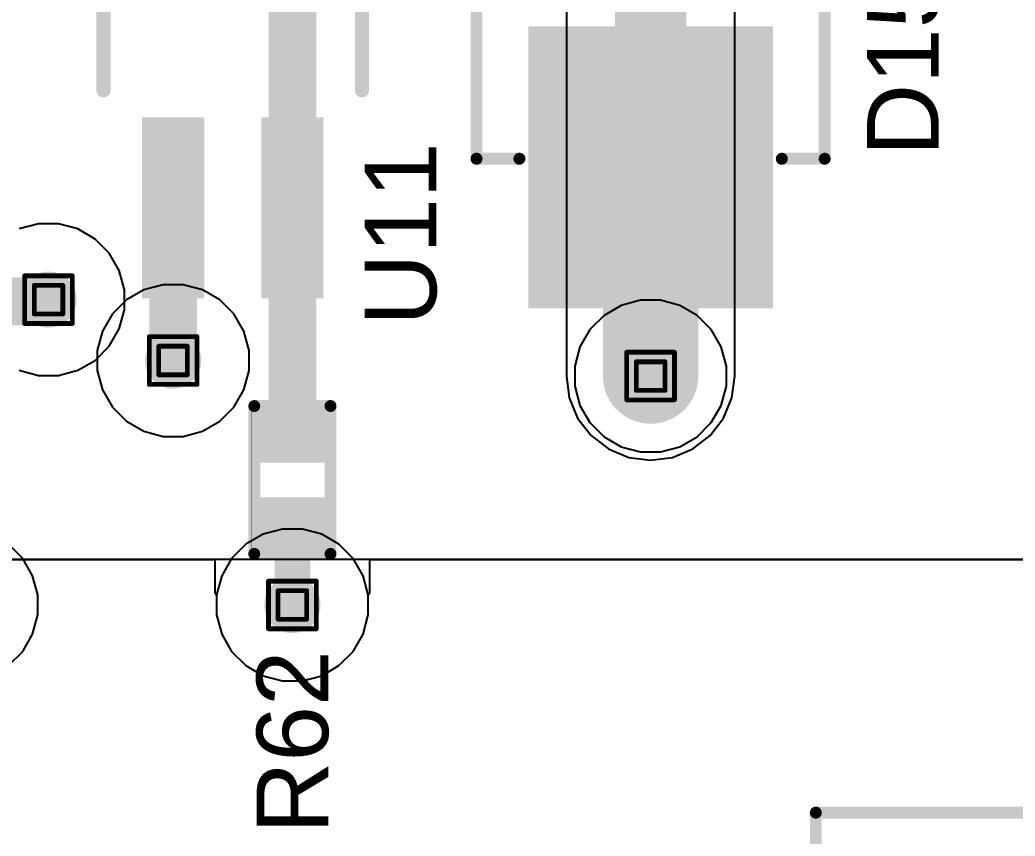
# Model space of a CAD drawing. Header units: inches. Extents: x -5 to 230, y -4 to 159.
# Drawn here: x 6.49 to 17.09, y 44.55 to 53.25 of the extents above; entities that cross this region are included whole.
import ezdxf

# ---------------------------------------------------------------- set-up
doc = ezdxf.new("R2010")
doc.units = ezdxf.units.IN
for name, color, linetype in [('Bottom Layer', 5, 'Continuous'), ('Drill Drawing', 1, 'Continuous'), ('Layer 1', 16, 'Continuous'), ('Layer 2', 76, 'Continuous'), ('Top Layer', 1, 'Continuous'), ('Top Overlay', 2, 'Continuous'), ('Top Paste', 8, 'Continuous'), ('Top Solder', 216, 'Continuous'), ('Via Holes', 16, 'Continuous')]:
    doc.layers.add(name, color=color, linetype=linetype)
doc.styles.add('Arial', font='', dxfattribs={"height": 0.2})
doc.styles.get('Arial').set_extended_font_data('Arial')

# ---------------------------------------------------------------- blocks, each defined once
blk = doc.blocks.new('SOIC_4_175____65')
at = {"layer": 'Top Layer'}
for points in [[(-2.31, 0.915), (-2.31, 0.355), (-4.137, 0.355), (-4.137, 0.915)], [(4.137, 0.915), (4.137, 0.355), (2.31, 0.355), (2.31, 0.915)], [(-2.31, -0.355), (-2.31, -0.915), (-4.137, -0.915), (-4.137, -0.355)], [(4.137, -0.355), (4.137, -0.915), (2.31, -0.915), (2.31, -0.355)]]:
    blk.add_hatch(color=1, dxfattribs=at).paths.add_polyline_path(points)
at = {"layer": 'Top Paste'}
for points in [[(-2.31, 0.915), (-2.31, 0.355), (-4.137, 0.355), (-4.137, 0.915)], [(4.137, 0.915), (4.137, 0.355), (2.31, 0.355), (2.31, 0.915)], [(-2.31, -0.355), (-2.31, -0.915), (-4.137, -0.915), (-4.137, -0.355)], [(4.137, -0.355), (4.137, -0.915), (2.31, -0.915), (2.31, -0.355)]]:
    blk.add_hatch(color=8, dxfattribs=at).paths.add_polyline_path(points)
at = {"layer": 'Top Solder'}
for points in [[(-2.259, 0.966), (-2.259, 0.304), (-4.188, 0.304), (-4.188, 0.966)], [(4.188, 0.966), (4.188, 0.304), (2.259, 0.304), (2.259, 0.966)], [(-2.259, -0.304), (-2.259, -0.966), (-4.188, -0.966), (-4.188, -0.304)], [(4.188, -0.304), (4.188, -0.966), (2.259, -0.966), (2.259, -0.304)]]:
    blk.add_hatch(color=216, dxfattribs=at).paths.add_polyline_path(points)
at = {"layer": 'Top Overlay'}
for points in [[(1.971, 1.376, 0.152, 0.152, 0), (-1.971, 1.376, 0.152, 0.152, 0)], [(-4.341, 0.66, 0.254, 0.254, 0), (-4.468, 0.787, 0.254, 0.254, 0)], [(-4.468, 0.533, 0.254, 0.254, 0), (-4.468, 0.787, 0.254, 0.254, 0)], [(-4.468, 0.533, 0.254, 0.254, 0), (-4.341, 0.66, 0.254, 0.254, 0)], [(1.971, -1.376, 0.152, 0.152, 0), (-1.971, -1.376, 0.152, 0.152, 0)]]:
    blk.add_lwpolyline(points, format="xyseb", dxfattribs=at)
for points in [[(-2.009, 1.376, 0.0762, 0.0762, 1), (-1.933, 1.376, 0.0762, 0.0762, 1)], [(1.933, 1.376, 0.0762, 0.0762, 1), (2.009, 1.376, 0.0762, 0.0762, 1)], [(-4.532, 0.787, 0.127, 0.127, 1), (-4.405, 0.787, 0.127, 0.127, 1)], [(-4.532, 0.787, 0.127, 0.127, 1), (-4.405, 0.787, 0.127, 0.127, 1)], [(-4.405, 0.66, 0.127, 0.127, 1), (-4.278, 0.66, 0.127, 0.127, 1)], [(-4.405, 0.66, 0.127, 0.127, 1), (-4.278, 0.66, 0.127, 0.127, 1)], [(-4.532, 0.533, 0.127, 0.127, 1), (-4.405, 0.533, 0.127, 0.127, 1)], [(-4.532, 0.533, 0.127, 0.127, 1), (-4.405, 0.533, 0.127, 0.127, 1)], [(-2.009, -1.376, 0.0762, 0.0762, 1), (-1.933, -1.376, 0.0762, 0.0762, 1)], [(1.933, -1.376, 0.0762, 0.0762, 1), (2.009, -1.376, 0.0762, 0.0762, 1)]]:
    blk.add_lwpolyline(points, format="xyseb", close=True, dxfattribs=at)
blk = doc.blocks.new('R___0402_118')
at = {"layer": 'Top Layer'}
for points in [[(-0.699, -0.318), (-0.699, 0.317), (-0.241, 0.317), (-0.241, -0.318)], [(0.241, -0.318), (0.241, 0.317), (0.699, 0.317), (0.699, -0.318)]]:
    blk.add_hatch(color=1, dxfattribs=at).paths.add_polyline_path(points)
at = {"layer": 'Top Paste'}
for points in [[(-0.699, -0.318), (-0.699, 0.317), (-0.241, 0.317), (-0.241, -0.318)], [(0.241, -0.318), (0.241, 0.317), (0.699, 0.317), (0.699, -0.318)]]:
    blk.add_hatch(color=8, dxfattribs=at).paths.add_polyline_path(points)
at = {"layer": 'Top Solder'}
for points in [[(-0.754, -0.373), (-0.754, 0.373), (-0.186, 0.373), (-0.186, -0.373)], [(0.186, -0.373), (0.186, 0.373), (0.754, 0.373), (0.754, -0.373)]]:
    blk.add_hatch(color=216, dxfattribs=at).paths.add_polyline_path(points)
at = {"layer": 'Top Overlay'}
for points in [[(0.787, 0.406, 0.127, 0.127, 0), (-0.787, 0.406, 0.127, 0.127, 0)], [(-0.787, -0.406, 0.127, 0.127, 0), (-0.787, 0.406, 0.127, 0.127, 0)], [(0.787, -0.406, 0.127, 0.127, 0), (0.787, 0.406, 0.127, 0.127, 0)], [(0.787, -0.406, 0.127, 0.127, 0), (-0.787, -0.406, 0.127, 0.127, 0)], [(0.813, -0.432, 0.00323, 0.00323, 0), (-0.813, -0.432, 0.00323, 0.00323, 0)]]:
    blk.add_lwpolyline(points, format="xyseb", dxfattribs=at)
for points in [[(-0.819, 0.406, 0.0635, 0.0635, 1), (-0.756, 0.406, 0.0635, 0.0635, 1)], [(-0.819, 0.406, 0.0635, 0.0635, 1), (-0.756, 0.406, 0.0635, 0.0635, 1)], [(0.756, 0.406, 0.0635, 0.0635, 1), (0.819, 0.406, 0.0635, 0.0635, 1)], [(0.756, 0.406, 0.0635, 0.0635, 1), (0.819, 0.406, 0.0635, 0.0635, 1)], [(-0.819, -0.406, 0.0635, 0.0635, 1), (-0.756, -0.406, 0.0635, 0.0635, 1)], [(-0.819, -0.406, 0.0635, 0.0635, 1), (-0.756, -0.406, 0.0635, 0.0635, 1)], [(0.756, -0.406, 0.0635, 0.0635, 1), (0.819, -0.406, 0.0635, 0.0635, 1)], [(0.756, -0.406, 0.0635, 0.0635, 1), (0.819, -0.406, 0.0635, 0.0635, 1)], [(-0.814, -0.432, 0.00161, 0.00161, 1), (-0.812, -0.432, 0.00161, 0.00161, 1)], [(0.812, -0.432, 0.00161, 0.00161, 1), (0.814, -0.432, 0.00161, 0.00161, 1)]]:
    blk.add_lwpolyline(points, format="xyseb", close=True, dxfattribs=at)
blk = doc.blocks.new('SMB__206')
at = {"layer": 'Top Layer'}
for points in [[(-3.7, -1.2), (-3.7, 1.2), (-0.9, 1.2), (-0.9, -1.2)], [(0.9, -1.2), (0.9, 1.2), (3.7, 1.2), (3.7, -1.2)]]:
    blk.add_hatch(color=1, dxfattribs=at).paths.add_polyline_path(points)
at = {"layer": 'Top Overlay'}
for points in [[(2.59, 1.245), (4.826, 1.245), (4.826, 1.905), (2.59, 1.905)], [(3.733, -1.651), (4.826, -1.651), (4.826, 1.346), (3.733, 1.346)], [(2.59, -1.905), (4.826, -1.905), (4.826, -1.245), (2.59, -1.245)]]:
    blk.add_hatch(color=2, dxfattribs=at).paths.add_polyline_path(points)
at = {"layer": 'Top Paste'}
for points in [[(-3.7, -1.2), (-3.7, 1.2), (-0.9, 1.2), (-0.9, -1.2)], [(0.9, -1.2), (0.9, 1.2), (3.7, 1.2), (3.7, -1.2)]]:
    blk.add_hatch(color=8, dxfattribs=at).paths.add_polyline_path(points)
at = {"layer": 'Top Solder'}
for points in [[(-3.802, -1.302), (-3.802, 1.302), (-0.798, 1.302), (-0.798, -1.302)], [(0.798, -1.302), (0.798, 1.302), (3.802, 1.302), (3.802, -1.302)]]:
    blk.add_hatch(color=216, dxfattribs=at).paths.add_polyline_path(points)
at = {"layer": 'Top Overlay'}
for points in [[(-2.21, 1.854, 0.127, 0.127, 0), (-2.21, 1.397, 0.127, 0.127, 0)], [(-2.21, 1.854, 0.127, 0.127, 0), (2.591, 1.854, 0.127, 0.127, 0)], [(-2.21, -1.397, 0.127, 0.127, 0), (-2.21, -1.854, 0.127, 0.127, 0)], [(-2.21, -1.854, 0.127, 0.127, 0), (2.591, -1.854, 0.127, 0.127, 0)]]:
    blk.add_lwpolyline(points, format="xyseb", dxfattribs=at)
for points in [[(-2.242, 1.854, 0.0635, 0.0635, 1), (-2.178, 1.854, 0.0635, 0.0635, 1)], [(-2.242, 1.854, 0.0635, 0.0635, 1), (-2.178, 1.854, 0.0635, 0.0635, 1)], [(2.559, 1.854, 0.0635, 0.0635, 1), (2.623, 1.854, 0.0635, 0.0635, 1)], [(-2.242, 1.397, 0.0635, 0.0635, 1), (-2.178, 1.397, 0.0635, 0.0635, 1)], [(-2.242, -1.397, 0.0635, 0.0635, 1), (-2.178, -1.397, 0.0635, 0.0635, 1)], [(-2.242, -1.854, 0.0635, 0.0635, 1), (-2.178, -1.854, 0.0635, 0.0635, 1)], [(-2.242, -1.854, 0.0635, 0.0635, 1), (-2.178, -1.854, 0.0635, 0.0635, 1)], [(2.559, -1.854, 0.0635, 0.0635, 1), (2.623, -1.854, 0.0635, 0.0635, 1)]]:
    blk.add_lwpolyline(points, format="xyseb", close=True, dxfattribs=at)

msp = doc.modelspace()

# ---------------------------------------------------------------- hatches: boundary and pattern name
at = {"layer": 'Bottom Layer'}
h = msp.add_hatch(color=5, dxfattribs=at)
edge = h.paths.add_edge_path()
edge.add_arc((6.792, 50.268), 0.3, 0, 360)
h = msp.add_hatch(color=5, dxfattribs=at)
edge = h.paths.add_edge_path()
edge.add_arc((8.119, 49.619), 0.3, 0, 360)
h = msp.add_hatch(color=5, dxfattribs=at)
edge = h.paths.add_edge_path()
edge.add_arc((13.204, 49.454), 0.3, 0, 360)
h = msp.add_hatch(color=5, dxfattribs=at)
edge = h.paths.add_edge_path()
edge.add_arc((9.389, 47.015), 0.3, 0, 360)
at = {"layer": 'Layer 1'}
h = msp.add_hatch(color=16, dxfattribs=at)
edge = h.paths.add_edge_path()
edge.add_arc((6.792, 50.268), 0.3, 0, 360)
h = msp.add_hatch(color=16, dxfattribs=at)
edge = h.paths.add_edge_path()
edge.add_arc((8.119, 49.619), 0.3, 0, 360)
h = msp.add_hatch(color=16, dxfattribs=at)
edge = h.paths.add_edge_path()
edge.add_arc((13.204, 49.454), 0.3, 0, 360)
h = msp.add_hatch(color=16, dxfattribs=at)
edge = h.paths.add_edge_path()
edge.add_arc((9.389, 47.015), 0.3, 0, 360)
at = {"layer": 'Layer 2'}
h = msp.add_hatch(color=76, dxfattribs=at)
edge = h.paths.add_edge_path()
edge.add_arc((6.792, 50.268), 0.3, 0, 360)
h = msp.add_hatch(color=76, dxfattribs=at)
edge = h.paths.add_edge_path()
edge.add_arc((8.119, 49.619), 0.3, 0, 360)
h = msp.add_hatch(color=76, dxfattribs=at)
edge = h.paths.add_edge_path()
edge.add_arc((13.204, 49.454), 0.3, 0, 360)
h = msp.add_hatch(color=76, dxfattribs=at)
edge = h.paths.add_edge_path()
edge.add_arc((9.389, 47.015), 0.3, 0, 360)
at = {"layer": 'Top Layer'}
h = msp.add_hatch(color=1, dxfattribs=at)
edge = h.paths.add_edge_path()
edge.add_arc((6.792, 50.268), 0.3, 0, 360)
h = msp.add_hatch(color=1, dxfattribs=at)
edge = h.paths.add_edge_path()
edge.add_arc((8.119, 49.619), 0.3, 0, 360)
h = msp.add_hatch(color=1, dxfattribs=at)
edge = h.paths.add_edge_path()
edge.add_arc((13.204, 49.454), 0.3, 0, 360)
h = msp.add_hatch(color=1, dxfattribs=at)
edge = h.paths.add_edge_path()
edge.add_arc((9.389, 47.015), 0.3, 0, 360)
at = {"layer": 'Via Holes'}
h = msp.add_hatch(color=7, dxfattribs=at)
edge = h.paths.add_edge_path()
edge.add_arc((6.792, 50.268), 0.15, 0, 360)
h = msp.add_hatch(color=7, dxfattribs=at)
edge = h.paths.add_edge_path()
edge.add_arc((8.119, 49.619), 0.15, 0, 360)
h = msp.add_hatch(color=7, dxfattribs=at)
edge = h.paths.add_edge_path()
edge.add_arc((13.204, 49.454), 0.15, 0, 360)
h = msp.add_hatch(color=7, dxfattribs=at)
edge = h.paths.add_edge_path()
edge.add_arc((9.389, 47.015), 0.15, 0, 360)

# ---------------------------------------------------------------- linework, layer by layer
at = {"layer": 'Bottom Layer'}
for p, q in [((12.307, 64.876), (12.307, 49.454)), ((14.1, 49.454), (14.1, 64.876)), ((6.686, 51.076), (6.48, 51.021)), ((6.898, 51.076), (6.686, 51.076)), ((7.104, 51.021), (6.898, 51.076)), ((7.288, 50.914), (7.104, 51.021)), ((7.439, 50.764), (7.288, 50.914)), ((7.545, 50.58), (7.439, 50.764)), ((7.6, 50.374), (7.545, 50.58)), ((7.6, 50.161), (7.6, 50.374)), ((7.545, 49.956), (7.6, 50.161)), ((7.439, 49.772), (7.545, 49.956)), ((7.288, 49.621), (7.439, 49.772)), ((7.104, 49.515), (7.288, 49.621)), ((6.48, 49.515), (6.686, 49.46)), ((6.898, 49.46), (7.104, 49.515)), ((6.686, 49.46), (6.898, 49.46)), ((12.307, 49.454), (12.338, 49.222)), ((14.07, 49.222), (14.1, 49.454)), ((12.338, 49.222), (12.427, 49.005)), ((13.98, 49.005), (14.07, 49.222)), ((12.427, 49.005), (12.57, 48.82)), ((13.838, 48.82), (13.98, 49.005)), ((12.57, 48.82), (12.755, 48.677)), ((13.652, 48.677), (13.838, 48.82)), ((12.755, 48.677), (12.972, 48.588)), ((13.436, 48.588), (13.652, 48.677)), ((12.972, 48.588), (13.204, 48.557)), ((13.204, 48.557), (13.436, 48.588)), ((9.283, 47.823), (9.077, 47.768)), ((9.495, 47.823), (9.283, 47.823)), ((9.701, 47.768), (9.495, 47.823)), ((9.077, 47.768), (8.893, 47.662)), ((9.885, 47.662), (9.701, 47.768)), ((8.893, 47.662), (8.742, 47.512)), ((10.035, 47.512), (9.885, 47.662)), ((8.742, 47.512), (8.636, 47.327)), ((10.142, 47.327), (10.035, 47.512)), ((8.636, 47.327), (8.581, 47.122)), ((10.197, 47.122), (10.142, 47.327)), ((8.581, 47.122), (8.581, 46.909)), ((10.197, 46.909), (10.197, 47.122)), ((8.581, 46.909), (8.636, 46.704)), ((10.142, 46.704), (10.197, 46.909)), ((8.636, 46.704), (8.742, 46.519)), ((10.035, 46.519), (10.142, 46.704)), ((8.742, 46.519), (8.893, 46.369)), ((9.885, 46.369), (10.035, 46.519)), ((8.893, 46.369), (9.077, 46.262)), ((9.701, 46.262), (9.885, 46.369)), ((9.077, 46.262), (9.283, 46.207)), ((9.495, 46.207), (9.701, 46.262)), ((9.283, 46.207), (9.495, 46.207))]:
    msp.add_line(p, q, dxfattribs=at)
msp.add_lwpolyline([(13.204, 49.454, 0.762, 0.762, 0), (13.204, 64.876, 0.762, 0.762, 0)], format="xyseb", dxfattribs=at)
msp.add_lwpolyline([(13.013, 49.454, 0.381, 0.381, 1), (13.394, 49.454, 0.381, 0.381, 1)], format="xyseb", close=True, dxfattribs=at)
at = {"layer": 'Drill Drawing'}
for points in [[(6.538, 50.522, 0.0508, 0.0508, 0), (7.046, 50.522, 0.0508, 0.0508, 0)], [(6.538, 50.014, 0.0508, 0.0508, 0), (6.538, 50.522, 0.0508, 0.0508, 0)], [(7.046, 50.014, 0.0508, 0.0508, 0), (7.046, 50.522, 0.0508, 0.0508, 0)], [(6.64, 50.42, 0.0508, 0.0508, 0), (6.944, 50.42, 0.0508, 0.0508, 0)], [(6.64, 50.115, 0.0508, 0.0508, 0), (6.64, 50.42, 0.0508, 0.0508, 0)], [(6.944, 50.115, 0.0508, 0.0508, 0), (6.944, 50.42, 0.0508, 0.0508, 0)], [(6.64, 50.115, 0.0508, 0.0508, 0), (6.944, 50.115, 0.0508, 0.0508, 0)], [(6.538, 50.014, 0.0508, 0.0508, 0), (7.046, 50.014, 0.0508, 0.0508, 0)], [(7.865, 49.873, 0.0508, 0.0508, 0), (8.373, 49.873, 0.0508, 0.0508, 0)], [(7.865, 49.365, 0.0508, 0.0508, 0), (7.865, 49.873, 0.0508, 0.0508, 0)], [(8.373, 49.365, 0.0508, 0.0508, 0), (8.373, 49.873, 0.0508, 0.0508, 0)], [(7.966, 49.772, 0.0508, 0.0508, 0), (8.271, 49.772, 0.0508, 0.0508, 0)], [(7.966, 49.467, 0.0508, 0.0508, 0), (7.966, 49.772, 0.0508, 0.0508, 0)], [(8.271, 49.467, 0.0508, 0.0508, 0), (8.271, 49.772, 0.0508, 0.0508, 0)], [(12.95, 49.708, 0.0508, 0.0508, 0), (13.458, 49.708, 0.0508, 0.0508, 0)], [(12.95, 49.2, 0.0508, 0.0508, 0), (12.95, 49.708, 0.0508, 0.0508, 0)], [(13.458, 49.2, 0.0508, 0.0508, 0), (13.458, 49.708, 0.0508, 0.0508, 0)], [(13.051, 49.606, 0.0508, 0.0508, 0), (13.356, 49.606, 0.0508, 0.0508, 0)], [(13.051, 49.301, 0.0508, 0.0508, 0), (13.051, 49.606, 0.0508, 0.0508, 0)], [(13.356, 49.301, 0.0508, 0.0508, 0), (13.356, 49.606, 0.0508, 0.0508, 0)], [(7.865, 49.365, 0.0508, 0.0508, 0), (8.373, 49.365, 0.0508, 0.0508, 0)], [(7.966, 49.467, 0.0508, 0.0508, 0), (8.271, 49.467, 0.0508, 0.0508, 0)], [(13.051, 49.301, 0.0508, 0.0508, 0), (13.356, 49.301, 0.0508, 0.0508, 0)], [(12.95, 49.2, 0.0508, 0.0508, 0), (13.458, 49.2, 0.0508, 0.0508, 0)], [(9.135, 47.269, 0.0508, 0.0508, 0), (9.643, 47.269, 0.0508, 0.0508, 0)], [(9.135, 46.761, 0.0508, 0.0508, 0), (9.135, 47.269, 0.0508, 0.0508, 0)], [(9.643, 46.761, 0.0508, 0.0508, 0), (9.643, 47.269, 0.0508, 0.0508, 0)], [(9.236, 47.168, 0.0508, 0.0508, 0), (9.541, 47.168, 0.0508, 0.0508, 0)], [(9.236, 46.863, 0.0508, 0.0508, 0), (9.236, 47.168, 0.0508, 0.0508, 0)], [(9.541, 46.863, 0.0508, 0.0508, 0), (9.541, 47.168, 0.0508, 0.0508, 0)], [(9.236, 46.863, 0.0508, 0.0508, 0), (9.541, 46.863, 0.0508, 0.0508, 0)], [(9.135, 46.761, 0.0508, 0.0508, 0), (9.643, 46.761, 0.0508, 0.0508, 0)]]:
    msp.add_lwpolyline(points, format="xyseb", dxfattribs=at)
for points in [[(6.525, 50.522, 0.0254, 0.0254, 1), (6.551, 50.522, 0.0254, 0.0254, 1)], [(6.525, 50.522, 0.0254, 0.0254, 1), (6.551, 50.522, 0.0254, 0.0254, 1)], [(7.033, 50.522, 0.0254, 0.0254, 1), (7.059, 50.522, 0.0254, 0.0254, 1)], [(7.033, 50.522, 0.0254, 0.0254, 1), (7.059, 50.522, 0.0254, 0.0254, 1)], [(6.627, 50.42, 0.0254, 0.0254, 1), (6.652, 50.42, 0.0254, 0.0254, 1)], [(6.627, 50.42, 0.0254, 0.0254, 1), (6.652, 50.42, 0.0254, 0.0254, 1)], [(6.932, 50.42, 0.0254, 0.0254, 1), (6.957, 50.42, 0.0254, 0.0254, 1)], [(6.932, 50.42, 0.0254, 0.0254, 1), (6.957, 50.42, 0.0254, 0.0254, 1)], [(6.627, 50.115, 0.0254, 0.0254, 1), (6.652, 50.115, 0.0254, 0.0254, 1)], [(6.627, 50.115, 0.0254, 0.0254, 1), (6.652, 50.115, 0.0254, 0.0254, 1)], [(6.932, 50.115, 0.0254, 0.0254, 1), (6.957, 50.115, 0.0254, 0.0254, 1)], [(6.932, 50.115, 0.0254, 0.0254, 1), (6.957, 50.115, 0.0254, 0.0254, 1)], [(6.525, 50.014, 0.0254, 0.0254, 1), (6.551, 50.014, 0.0254, 0.0254, 1)], [(6.525, 50.014, 0.0254, 0.0254, 1), (6.551, 50.014, 0.0254, 0.0254, 1)], [(7.033, 50.014, 0.0254, 0.0254, 1), (7.059, 50.014, 0.0254, 0.0254, 1)], [(7.033, 50.014, 0.0254, 0.0254, 1), (7.059, 50.014, 0.0254, 0.0254, 1)], [(7.852, 49.873, 0.0254, 0.0254, 1), (7.878, 49.873, 0.0254, 0.0254, 1)], [(7.852, 49.873, 0.0254, 0.0254, 1), (7.878, 49.873, 0.0254, 0.0254, 1)], [(8.36, 49.873, 0.0254, 0.0254, 1), (8.386, 49.873, 0.0254, 0.0254, 1)], [(8.36, 49.873, 0.0254, 0.0254, 1), (8.386, 49.873, 0.0254, 0.0254, 1)], [(7.954, 49.772, 0.0254, 0.0254, 1), (7.979, 49.772, 0.0254, 0.0254, 1)], [(7.954, 49.772, 0.0254, 0.0254, 1), (7.979, 49.772, 0.0254, 0.0254, 1)], [(8.259, 49.772, 0.0254, 0.0254, 1), (8.284, 49.772, 0.0254, 0.0254, 1)], [(8.259, 49.772, 0.0254, 0.0254, 1), (8.284, 49.772, 0.0254, 0.0254, 1)], [(12.937, 49.708, 0.0254, 0.0254, 1), (12.962, 49.708, 0.0254, 0.0254, 1)], [(12.937, 49.708, 0.0254, 0.0254, 1), (12.962, 49.708, 0.0254, 0.0254, 1)], [(13.445, 49.708, 0.0254, 0.0254, 1), (13.47, 49.708, 0.0254, 0.0254, 1)], [(13.445, 49.708, 0.0254, 0.0254, 1), (13.47, 49.708, 0.0254, 0.0254, 1)], [(13.039, 49.606, 0.0254, 0.0254, 1), (13.064, 49.606, 0.0254, 0.0254, 1)], [(13.039, 49.606, 0.0254, 0.0254, 1), (13.064, 49.606, 0.0254, 0.0254, 1)], [(13.343, 49.606, 0.0254, 0.0254, 1), (13.369, 49.606, 0.0254, 0.0254, 1)], [(13.343, 49.606, 0.0254, 0.0254, 1), (13.369, 49.606, 0.0254, 0.0254, 1)], [(7.852, 49.365, 0.0254, 0.0254, 1), (7.878, 49.365, 0.0254, 0.0254, 1)], [(7.852, 49.365, 0.0254, 0.0254, 1), (7.878, 49.365, 0.0254, 0.0254, 1)], [(7.954, 49.467, 0.0254, 0.0254, 1), (7.979, 49.467, 0.0254, 0.0254, 1)], [(7.954, 49.467, 0.0254, 0.0254, 1), (7.979, 49.467, 0.0254, 0.0254, 1)], [(8.259, 49.467, 0.0254, 0.0254, 1), (8.284, 49.467, 0.0254, 0.0254, 1)], [(8.259, 49.467, 0.0254, 0.0254, 1), (8.284, 49.467, 0.0254, 0.0254, 1)], [(8.36, 49.365, 0.0254, 0.0254, 1), (8.386, 49.365, 0.0254, 0.0254, 1)], [(8.36, 49.365, 0.0254, 0.0254, 1), (8.386, 49.365, 0.0254, 0.0254, 1)], [(13.039, 49.301, 0.0254, 0.0254, 1), (13.064, 49.301, 0.0254, 0.0254, 1)], [(13.039, 49.301, 0.0254, 0.0254, 1), (13.064, 49.301, 0.0254, 0.0254, 1)], [(13.343, 49.301, 0.0254, 0.0254, 1), (13.369, 49.301, 0.0254, 0.0254, 1)], [(13.343, 49.301, 0.0254, 0.0254, 1), (13.369, 49.301, 0.0254, 0.0254, 1)], [(12.937, 49.2, 0.0254, 0.0254, 1), (12.962, 49.2, 0.0254, 0.0254, 1)], [(12.937, 49.2, 0.0254, 0.0254, 1), (12.962, 49.2, 0.0254, 0.0254, 1)], [(13.445, 49.2, 0.0254, 0.0254, 1), (13.47, 49.2, 0.0254, 0.0254, 1)], [(13.445, 49.2, 0.0254, 0.0254, 1), (13.47, 49.2, 0.0254, 0.0254, 1)], [(9.122, 47.269, 0.0254, 0.0254, 1), (9.148, 47.269, 0.0254, 0.0254, 1)], [(9.122, 47.269, 0.0254, 0.0254, 1), (9.148, 47.269, 0.0254, 0.0254, 1)], [(9.63, 47.269, 0.0254, 0.0254, 1), (9.656, 47.269, 0.0254, 0.0254, 1)], [(9.63, 47.269, 0.0254, 0.0254, 1), (9.656, 47.269, 0.0254, 0.0254, 1)], [(9.224, 47.168, 0.0254, 0.0254, 1), (9.249, 47.168, 0.0254, 0.0254, 1)], [(9.224, 47.168, 0.0254, 0.0254, 1), (9.249, 47.168, 0.0254, 0.0254, 1)], [(9.529, 47.168, 0.0254, 0.0254, 1), (9.554, 47.168, 0.0254, 0.0254, 1)], [(9.529, 47.168, 0.0254, 0.0254, 1), (9.554, 47.168, 0.0254, 0.0254, 1)], [(9.224, 46.863, 0.0254, 0.0254, 1), (9.249, 46.863, 0.0254, 0.0254, 1)], [(9.224, 46.863, 0.0254, 0.0254, 1), (9.249, 46.863, 0.0254, 0.0254, 1)], [(9.529, 46.863, 0.0254, 0.0254, 1), (9.554, 46.863, 0.0254, 0.0254, 1)], [(9.529, 46.863, 0.0254, 0.0254, 1), (9.554, 46.863, 0.0254, 0.0254, 1)], [(9.122, 46.761, 0.0254, 0.0254, 1), (9.148, 46.761, 0.0254, 0.0254, 1)], [(9.122, 46.761, 0.0254, 0.0254, 1), (9.148, 46.761, 0.0254, 0.0254, 1)], [(9.63, 46.761, 0.0254, 0.0254, 1), (9.656, 46.761, 0.0254, 0.0254, 1)], [(9.63, 46.761, 0.0254, 0.0254, 1), (9.656, 46.761, 0.0254, 0.0254, 1)]]:
    msp.add_lwpolyline(points, format="xyseb", close=True, dxfattribs=at)
at = {"layer": 'Layer 1'}
for p, q in [((6.686, 51.076), (6.48, 51.021)), ((6.898, 51.076), (6.686, 51.076)), ((7.104, 51.021), (6.898, 51.076)), ((7.288, 50.914), (7.104, 51.021)), ((7.439, 50.764), (7.288, 50.914)), ((7.545, 50.58), (7.439, 50.764)), ((7.6, 50.374), (7.545, 50.58)), ((7.6, 50.161), (7.6, 50.374)), ((13.097, 50.262), (12.892, 50.207)), ((13.31, 50.262), (13.097, 50.262)), ((13.516, 50.207), (13.31, 50.262)), ((7.545, 49.956), (7.6, 50.161)), ((12.892, 50.207), (12.708, 50.1)), ((13.7, 50.1), (13.516, 50.207)), ((12.708, 50.1), (12.557, 49.95)), ((13.85, 49.95), (13.7, 50.1)), ((7.439, 49.772), (7.545, 49.956)), ((12.557, 49.95), (12.451, 49.766)), ((13.957, 49.766), (13.85, 49.95)), ((7.288, 49.621), (7.439, 49.772)), ((12.451, 49.766), (12.396, 49.56)), ((14.012, 49.56), (13.957, 49.766)), ((7.104, 49.515), (7.288, 49.621)), ((6.48, 49.515), (6.686, 49.46)), ((6.898, 49.46), (7.104, 49.515)), ((12.396, 49.56), (12.396, 49.347)), ((14.012, 49.347), (14.012, 49.56)), ((6.686, 49.46), (6.898, 49.46)), ((12.396, 49.347), (12.451, 49.142)), ((13.957, 49.142), (14.012, 49.347)), ((12.451, 49.142), (12.557, 48.958)), ((13.85, 48.958), (13.957, 49.142)), ((12.557, 48.958), (12.708, 48.807)), ((13.7, 48.807), (13.85, 48.958)), ((12.708, 48.807), (12.892, 48.701)), ((13.516, 48.701), (13.7, 48.807)), ((12.892, 48.701), (13.097, 48.646)), ((13.31, 48.646), (13.516, 48.701)), ((13.097, 48.646), (13.31, 48.646)), ((9.283, 47.823), (9.077, 47.768)), ((9.495, 47.823), (9.283, 47.823)), ((9.701, 47.768), (9.495, 47.823)), ((9.077, 47.768), (8.893, 47.662)), ((9.885, 47.662), (9.701, 47.768)), ((8.893, 47.662), (8.742, 47.512)), ((10.035, 47.512), (9.885, 47.662)), ((8.742, 47.512), (8.636, 47.327)), ((10.142, 47.327), (10.035, 47.512)), ((8.636, 47.327), (8.581, 47.122)), ((10.197, 47.122), (10.142, 47.327)), ((8.581, 47.122), (8.581, 46.909)), ((10.197, 46.909), (10.197, 47.122)), ((8.581, 46.909), (8.636, 46.704)), ((10.142, 46.704), (10.197, 46.909)), ((8.636, 46.704), (8.742, 46.519)), ((10.035, 46.519), (10.142, 46.704)), ((8.742, 46.519), (8.893, 46.369)), ((9.885, 46.369), (10.035, 46.519)), ((8.893, 46.369), (9.077, 46.262)), ((9.701, 46.262), (9.885, 46.369)), ((9.077, 46.262), (9.283, 46.207)), ((9.495, 46.207), (9.701, 46.262)), ((9.283, 46.207), (9.495, 46.207))]:
    msp.add_line(p, q, dxfattribs=at)
at = {"layer": 'Layer 2'}
for p, q in [((7.807, 50.372), (7.623, 50.266)), ((8.013, 50.427), (7.807, 50.372)), ((8.225, 50.427), (8.013, 50.427)), ((8.431, 50.372), (8.225, 50.427)), ((8.615, 50.266), (8.431, 50.372)), ((7.623, 50.266), (7.472, 50.116)), ((8.765, 50.116), (8.615, 50.266)), ((13.097, 50.262), (12.892, 50.207)), ((13.31, 50.262), (13.097, 50.262)), ((13.516, 50.207), (13.31, 50.262)), ((12.892, 50.207), (12.708, 50.1)), ((13.7, 50.1), (13.516, 50.207)), ((7.472, 50.116), (7.366, 49.931)), ((8.872, 49.931), (8.765, 50.116)), ((12.708, 50.1), (12.557, 49.95)), ((13.85, 49.95), (13.7, 50.1)), ((7.366, 49.931), (7.311, 49.726)), ((8.927, 49.726), (8.872, 49.931)), ((12.557, 49.95), (12.451, 49.766)), ((13.957, 49.766), (13.85, 49.95)), ((7.311, 49.726), (7.311, 49.513)), ((8.927, 49.513), (8.927, 49.726)), ((12.451, 49.766), (12.396, 49.56)), ((14.012, 49.56), (13.957, 49.766)), ((7.311, 49.513), (7.366, 49.308)), ((8.872, 49.308), (8.927, 49.513)), ((12.396, 49.56), (12.396, 49.347)), ((14.012, 49.347), (14.012, 49.56)), ((7.366, 49.308), (7.472, 49.123)), ((8.765, 49.123), (8.872, 49.308)), ((12.396, 49.347), (12.451, 49.142)), ((13.957, 49.142), (14.012, 49.347)), ((7.472, 49.123), (7.623, 48.973)), ((8.615, 48.973), (8.765, 49.123)), ((12.451, 49.142), (12.557, 48.958)), ((13.85, 48.958), (13.957, 49.142)), ((7.623, 48.973), (7.807, 48.866)), ((8.431, 48.866), (8.615, 48.973)), ((7.807, 48.866), (8.013, 48.811)), ((8.225, 48.811), (8.431, 48.866)), ((12.557, 48.958), (12.708, 48.807)), ((13.7, 48.807), (13.85, 48.958)), ((8.013, 48.811), (8.225, 48.811)), ((12.708, 48.807), (12.892, 48.701)), ((13.516, 48.701), (13.7, 48.807)), ((12.892, 48.701), (13.097, 48.646)), ((13.31, 48.646), (13.516, 48.701)), ((13.097, 48.646), (13.31, 48.646)), ((6.517, 47.512), (6.366, 47.662)), ((6.623, 47.327), (6.517, 47.512)), ((6.678, 47.122), (6.623, 47.327)), ((6.678, 46.909), (6.678, 47.122)), ((6.623, 46.704), (6.678, 46.909)), ((6.517, 46.519), (6.623, 46.704)), ((6.366, 46.369), (6.517, 46.519))]:
    msp.add_line(p, q, dxfattribs=at)
at = {"layer": 'Top Layer'}
for p, q in [((23.495, 47.498), (-2.982, 47.498)), ((-2.982, 47.498), (8.563, 47.498)), ((8.563, 47.498), (8.563, 47.14)), ((10.214, 47.14), (10.214, 47.498)), ((10.214, 47.498), (21.063, 47.498)), ((8.563, 47.14), (8.567, 47.14)), ((8.567, 47.14), (8.581, 47.122)), ((8.581, 47.122), (8.581, 46.909)), ((10.197, 47.122), (10.211, 47.14)), ((10.197, 46.909), (10.197, 47.122)), ((10.211, 47.14), (10.214, 47.14)), ((8.581, 46.909), (8.636, 46.704)), ((10.142, 46.704), (10.197, 46.909)), ((8.636, 46.704), (8.742, 46.519)), ((10.035, 46.519), (10.142, 46.704)), ((8.742, 46.519), (8.893, 46.369)), ((9.885, 46.369), (10.035, 46.519)), ((8.893, 46.369), (9.077, 46.262)), ((9.701, 46.262), (9.885, 46.369)), ((9.077, 46.262), (9.283, 46.207)), ((9.495, 46.207), (9.701, 46.262)), ((9.283, 46.207), (9.495, 46.207))]:
    msp.add_line(p, q, dxfattribs=at)
for points in [[(9.389, 51.247, 0.508, 0.508, 0), (9.389, 53.656, 0.508, 0.508, 0)], [(13.204, 49.454, 1.016, 1.016, 0), (13.204, 51.679, 1.016, 1.016, 0)], [(8.119, 49.619, 0.508, 0.508, 0), (8.119, 51.247, 0.508, 0.508, 0)], [(9.389, 48.931, 0.508, 0.508, 0), (9.389, 51.247, 0.508, 0.508, 0)], [(5.916, 50.25, 0.508, 0.508, 0), (6.774, 50.25, 0.508, 0.508, 0)], [(6.774, 50.25, 0.508, 0.508, 0), (6.792, 50.268, 0.508, 0.508, 0)], [(9.389, 47.015, 0.381, 0.381, 0), (9.389, 47.877, 0.381, 0.381, 0)]]:
    msp.add_lwpolyline(points, format="xyseb", dxfattribs=at)
for points in [[(12.95, 51.679, 0.508, 0.508, 1), (13.458, 51.679, 0.508, 0.508, 1)], [(7.992, 51.247, 0.254, 0.254, 1), (8.246, 51.247, 0.254, 0.254, 1)], [(9.262, 51.247, 0.254, 0.254, 1), (9.516, 51.247, 0.254, 0.254, 1)], [(9.262, 51.247, 0.254, 0.254, 1), (9.516, 51.247, 0.254, 0.254, 1)], [(6.647, 50.25, 0.254, 0.254, 1), (6.901, 50.25, 0.254, 0.254, 1)], [(6.647, 50.25, 0.254, 0.254, 1), (6.901, 50.25, 0.254, 0.254, 1)], [(6.665, 50.268, 0.254, 0.254, 1), (6.919, 50.268, 0.254, 0.254, 1)], [(12.95, 49.454, 0.508, 0.508, 1), (13.458, 49.454, 0.508, 0.508, 1)], [(7.992, 49.619, 0.254, 0.254, 1), (8.246, 49.619, 0.254, 0.254, 1)], [(9.262, 48.931, 0.254, 0.254, 1), (9.516, 48.931, 0.254, 0.254, 1)], [(9.294, 47.877, 0.191, 0.191, 1), (9.484, 47.877, 0.191, 0.191, 1)], [(9.294, 47.015, 0.191, 0.191, 1), (9.484, 47.015, 0.191, 0.191, 1)]]:
    msp.add_lwpolyline(points, format="xyseb", close=True, dxfattribs=at)
at = {"layer": 'Top Overlay'}
for points in [[(14.963, 44.803, 0.127, 0.127, 0), (17.503, 44.803, 0.127, 0.127, 0)], [(14.963, 41.049, 0.127, 0.127, 0), (14.963, 44.803, 0.127, 0.127, 0)]]:
    msp.add_lwpolyline(points, format="xyseb", dxfattribs=at)
msp.add_lwpolyline([(14.931, 44.803, 0.0635, 0.0635, 1), (14.995, 44.803, 0.0635, 0.0635, 1)], format="xyseb", close=True, dxfattribs=at)
msp.add_lwpolyline([(14.931, 44.803, 0.0635, 0.0635, 1), (14.995, 44.803, 0.0635, 0.0635, 1)], format="xyseb", close=True, dxfattribs=at)

# ---------------------------------------------------------------- block references
for name, p, rotation in [('SOIC_4_175____65', (8.754, 54.47), 270), ('SMB__206', (13.204, 53.979), 90), ('R___0402_118', (9.389, 48.347), 270)]:
    msp.add_blockref(name, p, dxfattribs=dict(rotation=rotation))

# ---------------------------------------------------------------- texts
at = {"layer": 'Top Overlay', "style": 'Arial'}
for s, p in [('D15', (16.271, 51.798)), ('U11', (10.922, 49.989)), ('R62', (9.77, 44.578))]:
    msp.add_text(s, height=0.762, rotation=90, dxfattribs=at).set_placement(p)

doc.saveas('drawing.dxf')
